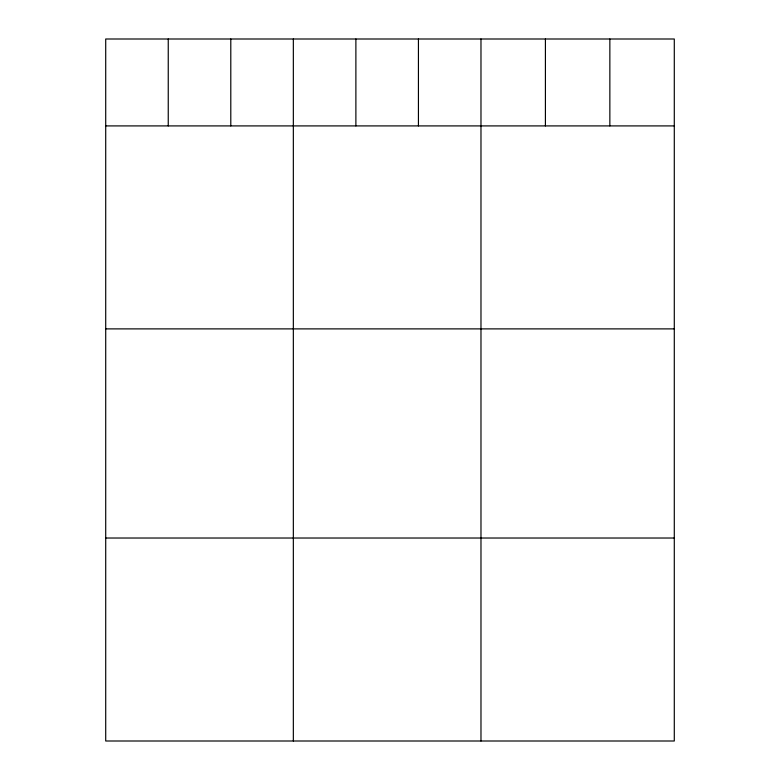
<?xml version="1.0" encoding="UTF-8"?>
<svg xmlns="http://www.w3.org/2000/svg" width="780" height="780" viewBox="0 0 780 780"><rect width="100%" height="100%" fill="white"/><g stroke="black" fill="none" stroke-linecap="round" stroke-linejoin="round"><path stroke-width="1.17" d="M674.291 125.911L674.291 741L105.71 741L105.71 39L674.291 39L674.291 125.911L105.71 125.911M105.71 328.887L674.291 328.887M105.71 538.024L674.291 538.024M609.853 39L609.853 125.911M545.415 39L545.415 125.911M480.977 39L480.977 741M418.431 39L418.431 125.911M355.885 39L355.885 125.911M293.339 39L293.339 741M230.792 39L230.792 125.911M168.246 39L168.246 125.911"/></g></svg>
